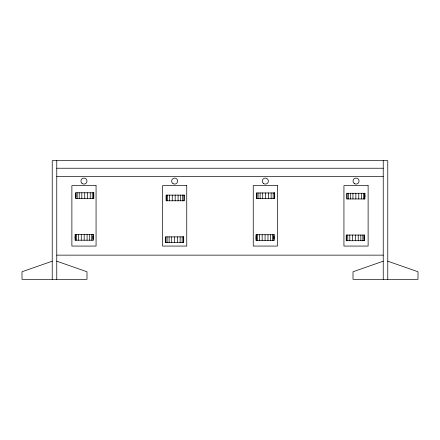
<?xml version="1.0" encoding="UTF-8"?>
<svg xmlns="http://www.w3.org/2000/svg" width="440" height="440" viewBox="0 0 440 440"><rect width="100%" height="100%" fill="white"/><g stroke="black" fill="none" stroke-linecap="round" stroke-linejoin="round"><path stroke-width="0.66" d="M75.895 194.475L75.895 196.74M75.477 235.664L75.092 237.369L75.477 239.069M93.555 196.74L93.555 194.475M93.011 238.502L93.011 236.231M256.79 194.662L256.79 196.933M256.24 236.423L256.24 238.689M274.065 198.632L274.703 195.795L274.065 192.957M273.9 238.689L273.9 236.423M346.484 236.742L346.484 239.014M364.309 198.957L364.947 196.119L364.562 194.414M364.144 239.014L364.144 236.742M52.228 261.19L22 271.766L22 279.323L86.993 279.323L86.993 271.766L56.766 261.19M383.235 261.19L353.007 271.766L353.007 279.323L418 279.323L418 271.766L387.772 261.19M56.766 168.234L383.235 168.234M56.766 176.545L383.235 176.545M56.766 255.14L383.235 255.14M387.772 279.323L387.772 160.677L52.228 160.677L52.228 279.323M383.235 160.677L383.235 279.323M364.634 193.281L364.634 198.957M364.084 235.043L364.084 240.713M363.396 193.281L363.396 198.957M362.852 235.043L362.852 240.713M361.372 193.281L361.372 198.957M360.827 235.043L360.827 240.713M358.771 193.281L358.771 198.957M358.221 235.043L358.221 240.713M355.861 193.281L355.861 198.957M355.311 235.043L355.311 240.713M352.952 193.281L352.952 198.957M352.402 235.043L352.402 240.713M350.35 193.281L350.35 198.957M349.8 235.043L349.8 240.713M348.32 193.281L348.32 198.957M347.776 235.043L347.776 240.713M347.089 193.281L347.089 198.957M346.539 235.043L346.539 240.713M274.389 192.957L274.389 198.632M273.845 234.718L273.845 240.394M273.158 192.957L273.158 198.632M272.608 234.718L272.608 240.394M271.134 192.957L271.134 198.632M270.584 234.718L270.584 240.394M268.527 192.957L268.527 198.632M267.982 234.718L267.982 240.394M265.617 192.957L265.617 198.632M265.072 234.718L265.072 240.394M262.707 192.957L262.707 198.632M262.163 234.718L262.163 240.394M260.106 192.957L260.106 198.632M259.562 234.718L259.562 240.394M258.082 192.957L258.082 198.632M257.532 234.718L257.532 240.394M256.845 192.957L256.845 198.632M256.3 234.718L256.3 240.394M183.937 195.113L183.937 200.788M183.392 236.874L183.392 242.55M182.705 195.113L182.705 200.788M182.16 236.874L182.16 242.55M180.681 195.113L180.681 200.788M180.131 236.874L180.131 242.55M178.073 195.113L178.073 200.788M177.529 236.874L177.529 242.55M175.17 195.113L175.17 200.788M174.62 236.874L174.62 242.55M172.26 195.113L172.26 200.788M171.71 236.874L171.71 242.55M169.653 195.113L169.653 200.788M169.109 236.874L169.109 242.55M167.629 195.113L167.629 200.788M167.085 236.874L167.085 242.55M166.397 195.113L166.397 200.788M165.847 236.874L165.847 242.55M93.5 192.77L93.5 198.446M92.95 234.531L92.95 240.207M92.263 192.77L92.263 198.446M91.718 234.531L91.718 240.207M90.239 192.77L90.239 198.446M89.689 234.531L89.689 240.207M87.637 192.77L87.637 198.446M87.087 234.531L87.087 240.207M84.728 192.77L84.728 198.446M84.178 234.531L84.178 240.207M81.818 192.77L81.818 198.446M81.268 234.531L81.268 240.207M79.211 192.77L79.211 198.446M78.667 234.531L78.667 240.207M77.187 192.77L77.187 198.446M76.642 234.531L76.642 240.207M75.955 192.77L75.955 198.446M75.405 234.531L75.405 240.207M56.766 160.677L56.766 279.323M96.063 185.614L71.88 185.614L71.88 246.07L96.063 246.07L96.063 185.614M186.747 185.614L162.564 185.614L162.564 246.07L186.747 246.07L186.747 185.614M277.437 185.614L253.253 185.614L253.253 246.07L277.437 246.07L277.437 185.614M368.12 185.614L343.937 185.614L343.937 246.07L368.12 246.07L368.12 185.614M93.814 192.77L75.642 192.77L75.642 198.446L93.814 198.446L93.814 192.77M274.703 192.957L256.531 192.957L256.531 198.632L274.703 198.632L274.703 192.957M364.947 193.281L346.775 193.281L346.775 198.957L364.947 198.957L364.947 193.281M184.25 195.113L166.084 195.113L166.084 200.788L184.25 200.788L184.25 195.113M93.264 234.531L75.092 234.531L75.092 240.207L93.264 240.207L93.264 234.531M274.159 234.718L255.987 234.718L255.987 240.394L274.159 240.394L274.159 234.718M364.397 235.043L346.225 235.043L346.225 240.713L364.397 240.713L364.397 235.043M183.706 236.874L165.534 236.874L165.534 242.55L183.706 242.55L183.706 236.874M354.299 183.557A3.025 3.025 0 0 0 359.04 181.34A3.025 3.025 0 0 0 354.75 178.343A3.025 3.025 0 0 0 354.299 183.557M263.654 183.59A3.025 3.025 0 0 0 268.362 181.291A3.025 3.025 0 0 0 264.017 178.365A3.025 3.025 0 0 0 263.654 183.59M172.997 183.607A3.025 3.025 0 0 0 177.672 181.253A3.025 3.025 0 0 0 173.299 178.382A3.025 3.025 0 0 0 172.997 183.607M81.978 183.354A3.025 3.025 0 0 0 86.933 181.671A3.025 3.025 0 0 0 83.001 178.216A3.025 3.025 0 0 0 81.978 183.354"/></g></svg>
